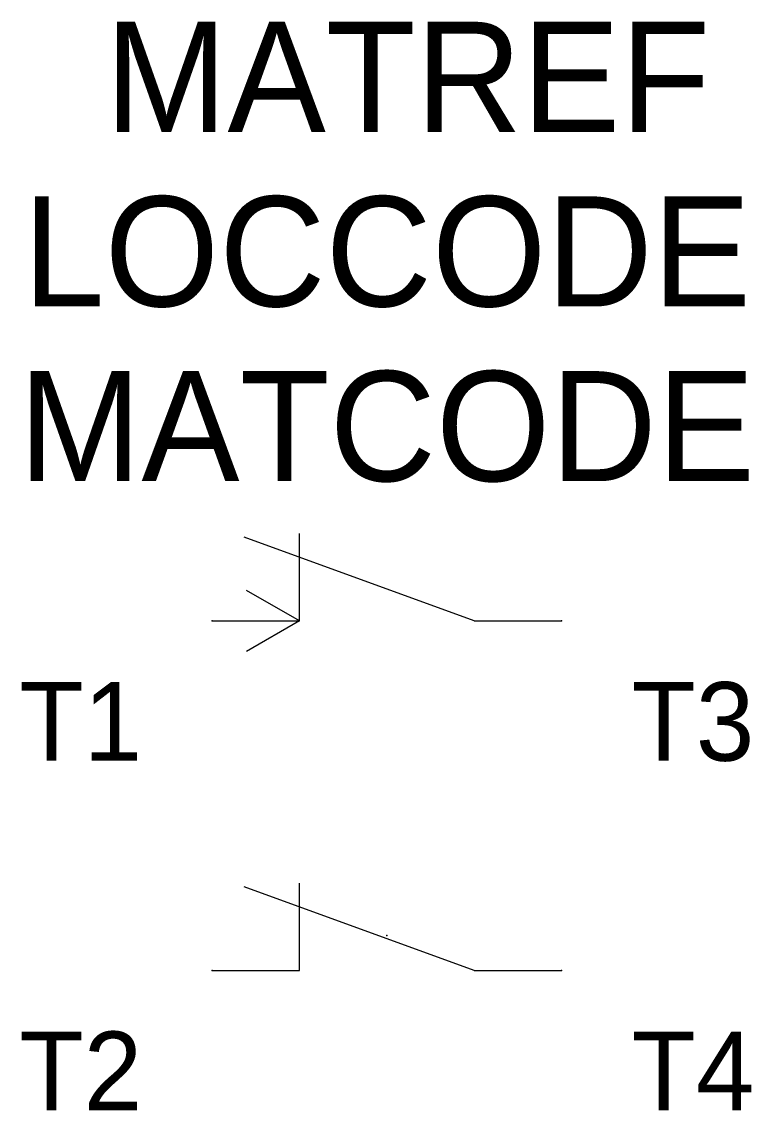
# Model space of a CAD drawing. Extents: x -10.4 to 10.4, y -4 to 27.1.
import ezdxf
from ezdxf.enums import TextEntityAlignment as Align

# ---------------------------------------------------------------- set-up
doc = ezdxf.new("R2010")
doc.units = 0
doc.layers.get('0').update_dxf_attribs({"linetype": 'CONTINUOUS'})
for name, color, linetype in [('A', 7, 'CONTINUOUS'), ('C', 6, 'CONTINUOUS'), ('T2', 7, 'CONTINUOUS')]:
    doc.layers.add(name, color=color, linetype=linetype)

msp = doc.modelspace()

# ---------------------------------------------------------------- linework, layer by layer
at = {"color": 0}
for p, q in [((-2.5, 10), (-2.5, 12.5)), ((2.5, 10), (-4.078, 12.394)), ((-5, 10), (-2.5, 10)), ((2.5, 10), (5, 10)), ((-2.5, 0), (-2.5, 2.5)), ((2.5, 0), (-4.078, 2.394)), ((-5, 0), (-2.5, 0)), ((2.5, 0), (5, 0))]:
    msp.add_line(p, q, dxfattribs=at)
at = {"color": 0, "linetype": 'CONTINUOUS'}
for q in [(-4.016, 10.875), (-4.016, 9.125)]:
    msp.add_line((-2.5, 10), q, dxfattribs=at)
at = {"layer": 'A', "color": 0}
msp.add_point((0, 1), dxfattribs=at)
at = {"layer": 'C', "color": 0}
for p in [(-5, 10), (5, 10), (-5, 0), (5, 0)]:
    msp.add_point(p, dxfattribs=at)

# ---------------------------------------------------------------- texts
at = {"color": 0, "linetype": 'CONTINUOUS'}
for tag, p in [('MATREF', (0.592, 23.995)), ('LOCCODE', (0, 19)), ('MATCODE', (0, 14))]:
    msp.add_attdef(tag, text='', height=3.15, dxfattribs=at).set_placement(p, align=Align.CENTER)
at = {"layer": 'T2', "color": 0, "linetype": 'CONTINUOUS'}
for tag, p in [('T1', (-7, 6)), ('T2', (-7, -4))]:
    msp.add_attdef(tag, text='', height=2.25, dxfattribs=at).set_placement(p, align=Align.RIGHT)
for tag, p in [('T3', (7, 6)), ('T4', (7, -4))]:
    msp.add_attdef(tag, p, '', height=2.25, dxfattribs=at)

doc.saveas('drawing.dxf')
